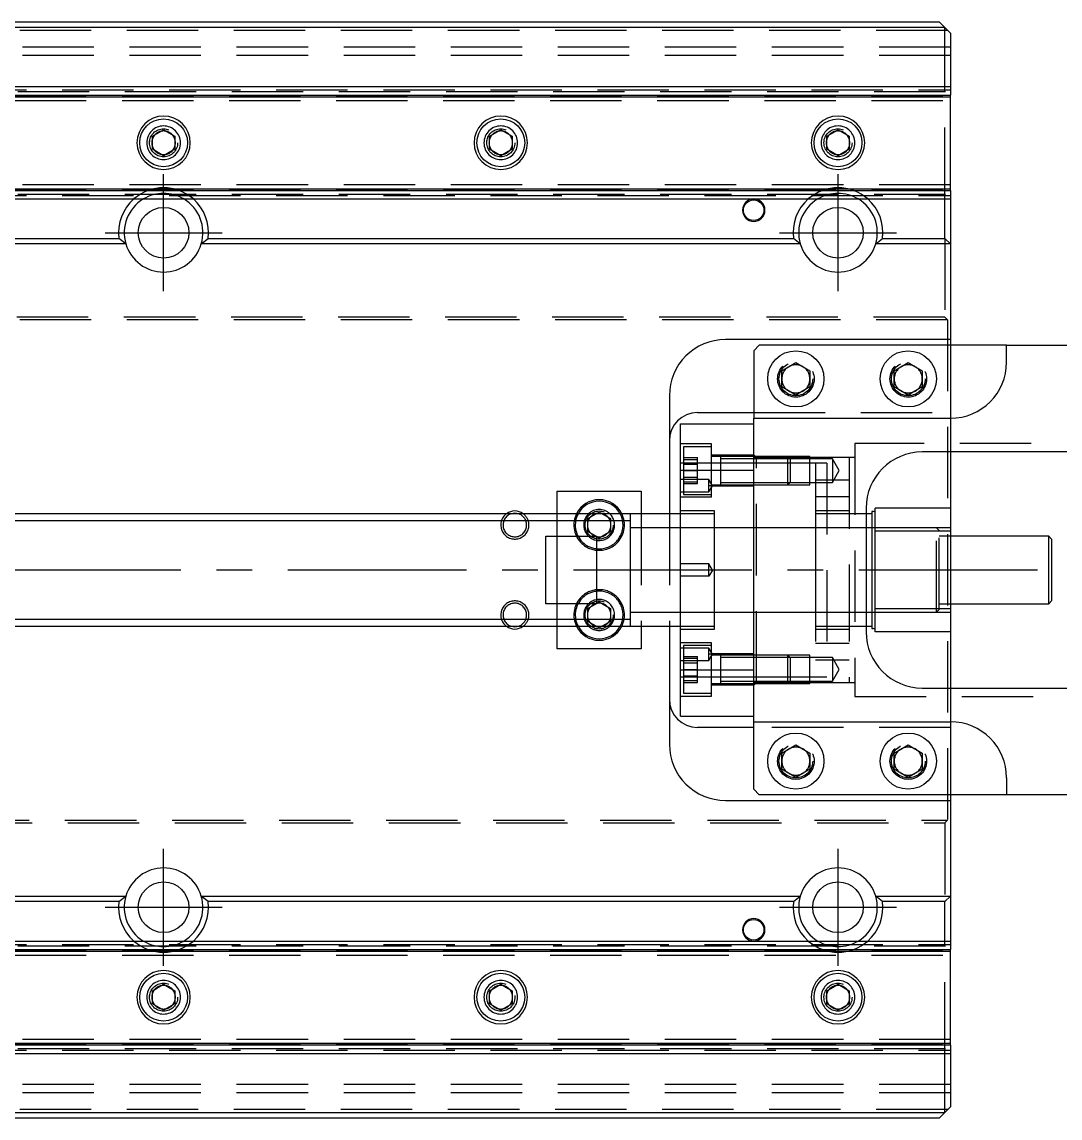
# Model space of a CAD drawing. Extents: x -20 to 822, y -346 to 120.
# Drawn here: x 354.8 to 539.5, y -97.5 to 97.5 of the extents above; entities that cross this region are included whole.
import ezdxf

# ---------------------------------------------------------------- set-up
doc = ezdxf.new("R2010")
doc.units = 0
doc.linetypes.add('CENTER', pattern=[50.8, 31.75, -6.35, 6.35, -6.35])
doc.linetypes.add('DASHED', pattern=[19.05, 12.7, -6.35])
doc.layers.get('0').update_dxf_attribs({"linetype": 'CONTINUOUS'})
doc.layers.add('CENTER', color=1, linetype='CENTER')

msp = doc.modelspace()

# ---------------------------------------------------------------- linework, layer by layer
at = {"color": 7, "linetype": 'CONTINUOUS'}
for p, q in [((335, 97.5), (518, 97.5)), ((519, 96.5), (518, 97.5)), ((519, 96.5), (335, 96.5)), ((520, 95.5), (519, 96.5)), ((519, 86), (519, 96.5)), ((520, 95.5), (520, 86)), ((335, 86), (520, 86)), ((520, 86), (520, 84.48)), ((342.27, 84.48), (520, 84.48)), ((342.95, 84.2), (520, 84.2)), ((520, 84.2), (520, 84.48)), ((520, 67.8), (520, 84.2)), ((378, 77.15), (380, 78.31)), ((380, 78.31), (382, 77.15)), ((438, 77.15), (440, 78.31)), ((440, 78.31), (442, 77.15)), ((498, 77.15), (500, 78.31)), ((500, 78.31), (502, 77.15)), ((378, 74.85), (378, 77.15)), ((382, 77.15), (382, 74.85)), ((438, 74.85), (438, 77.15)), ((442, 77.15), (442, 74.85)), ((498, 74.85), (498, 77.15)), ((502, 77.15), (502, 74.85)), ((380, 73.69), (378, 74.85)), ((382, 74.85), (380, 73.69)), ((440, 73.69), (438, 74.85)), ((442, 74.85), (440, 73.69)), ((500, 73.69), (498, 74.85)), ((502, 74.85), (500, 73.69)), ((335, 67.8), (520, 67.8)), ((335, 67.52), (520, 67.52)), ((520, 67.52), (520, 67.8)), ((520, 67.52), (520, 66)), ((335, 66), (520, 66)), ((519, 59), (519, 66)), ((520, 66), (520, 58)), ((335, 59), (372.06, 59)), ((373.29, 58), (372.06, 59)), ((386.71, 58), (387.94, 59)), ((387.94, 59), (492.06, 59)), ((493.29, 58), (492.06, 59)), ((506.71, 58), (507.94, 59)), ((507.94, 59), (519, 59)), ((519, 59), (520, 58)), ((373.29, 58), (335, 58)), ((493.29, 58), (386.71, 58)), ((520, 58), (506.71, 58)), ((520, 58), (520, 41)), ((520, 41), (480, 41)), ((520, 41), (520, 40)), ((486, 40), (485, 39)), ((530, 40), (486, 40)), ((530, 40), (563.5, 40)), ((530, 37), (530, 40)), ((485, 39), (485, 27)), ((490, 35.44), (492.5, 36.89)), ((490, 32.56), (490, 35.44)), ((492.5, 36.89), (495, 35.44)), ((495, 35.44), (495, 32.56)), ((510, 35.44), (512.5, 36.89)), ((510, 32.56), (510, 35.44)), ((512.5, 36.89), (515, 35.44)), ((515, 35.44), (515, 32.56)), ((492.5, 31.11), (490, 32.56)), ((495, 32.56), (492.5, 31.11)), ((512.5, 31.11), (510, 32.56)), ((515, 32.56), (512.5, 31.11)), ((470, 31), (470, 10)), ((475, 28), (485, 28)), ((472, 17.78), (472, 26)), ((472, 26), (485, 26)), ((485, 27), (520, 27)), ((485, 17.78), (485, 27)), ((555.5, 21), (515, 21)), ((520, 21), (520, 11)), ((472, 17.78), (485, 17.78)), ((472, -17.78), (472, 17.78)), ((485, -17.78), (485, 17.78)), ((485, -17.78), (485, 17.78)), ((450, 14), (465, 14)), ((450, 10), (450, 14)), ((465, 14), (465, 10)), ((463, 10), (335, 10)), ((456.96, 10), (457.5, 10.31)), ((457.5, 10.31), (458.04, 10)), ((472, 10), (463, 10)), ((463, 10), (463, -10)), ((463, 10), (463, -10)), ((505, 11), (505, -11)), ((506, 10), (505, 10)), ((506.31, 10.38), (506, 10.38)), ((506, 10.38), (506, 0)), ((506.63, 6.93), (506.63, 11)), ((520, 11), (506.63, 11)), ((520, 11), (520, 6.93)), ((448, -6), (448, 6)), ((448, 6), (457, 6)), ((457, 6), (457, -6)), ((506.63, -6.93), (506.63, 6.93)), ((520, 6.93), (506.63, 6.93)), ((520, 6.93), (520, -6.93)), ((537.5, 6), (520, 6)), ((538, 5.5), (537.5, 6)), ((537.5, -6), (537.5, 6)), ((538, 5.5), (538, -5.5)), ((506, 0), (506, -10.38)), ((537.5, -6), (538, -5.5)), ((457, -6), (448, -6)), ((506.63, -11), (506.63, -6.93)), ((520, -6.93), (506.63, -6.93)), ((520, -6), (537.5, -6)), ((520, -6.93), (520, -11)), ((335, -10), (463, -10)), ((450, -14), (450, -10)), ((457.5, -10.31), (456.96, -10)), ((458.04, -10), (457.5, -10.31)), ((463, -10), (472, -10)), ((465, -10), (465, -14)), ((470, -10), (470, -31)), ((505, -10), (506, -10)), ((506, -10.38), (506.31, -10.38)), ((520, -11), (506.63, -11)), ((520, -11), (520, -21)), ((465, -14), (450, -14)), ((472, -17.78), (485, -17.78)), ((472, -26), (472, -17.78)), ((485, -27), (485, -17.78)), ((515, -21), (555.5, -21)), ((472, -26), (485, -26)), ((485, -39), (485, -27)), ((485, -27), (520, -27)), ((485, -28), (475, -28)), ((490, -32.56), (492.5, -31.11)), ((492.5, -31.11), (495, -32.56)), ((510, -32.56), (512.5, -31.11)), ((512.5, -31.11), (515, -32.56)), ((490, -35.44), (490, -32.56)), ((495, -32.56), (495, -35.44)), ((510, -35.44), (510, -32.56)), ((515, -32.56), (515, -35.44)), ((492.5, -36.89), (490, -35.44)), ((495, -35.44), (492.5, -36.89)), ((512.5, -36.89), (510, -35.44)), ((515, -35.44), (512.5, -36.89)), ((530, -37), (530, -40)), ((485, -39), (486, -40)), ((530, -40), (486, -40)), ((520, -40), (520, -41)), ((563.5, -40), (530, -40)), ((480, -41), (520, -41)), ((520, -41), (520, -58)), ((335, -58), (373.29, -58)), ((372.06, -59), (373.29, -58)), ((386.71, -58), (493.29, -58)), ((387.94, -59), (386.71, -58)), ((492.06, -59), (493.29, -58)), ((506.71, -58), (520, -58)), ((507.94, -59), (506.71, -58)), ((520, -58), (519, -59)), ((520, -58), (520, -66)), ((372.06, -59), (335, -59)), ((492.06, -59), (387.94, -59)), ((519, -59), (507.94, -59)), ((519, -66), (519, -59)), ((335, -66), (520, -66)), ((520, -66), (520, -67.52)), ((335, -67.52), (520, -67.52)), ((335, -67.8), (520, -67.8)), ((520, -67.8), (520, -67.52)), ((520, -84.2), (520, -67.8)), ((378, -74.85), (380, -73.69)), ((380, -73.69), (382, -74.85)), ((438, -74.85), (440, -73.69)), ((440, -73.69), (442, -74.85)), ((498, -74.85), (500, -73.69)), ((500, -73.69), (502, -74.85)), ((378, -77.15), (378, -74.85)), ((382, -74.85), (382, -77.15)), ((438, -77.15), (438, -74.85)), ((442, -74.85), (442, -77.15)), ((498, -77.15), (498, -74.85)), ((502, -74.85), (502, -77.15)), ((380, -78.31), (378, -77.15)), ((382, -77.15), (380, -78.31)), ((440, -78.31), (438, -77.15)), ((442, -77.15), (440, -78.31)), ((500, -78.31), (498, -77.15)), ((502, -77.15), (500, -78.31)), ((342.27, -84.48), (520, -84.48)), ((342.95, -84.2), (520, -84.2)), ((520, -84.48), (520, -84.2)), ((520, -84.48), (520, -86)), ((335, -86), (520, -86)), ((519, -96.5), (519, -86)), ((520, -86), (520, -95.5)), ((519, -96.5), (520, -95.5)), ((335, -96.5), (519, -96.5)), ((518, -97.5), (335, -97.5)), ((518, -97.5), (519, -96.5))]:
    msp.add_line(p, q, dxfattribs=at)
at = {"color": 3, "linetype": 'DASHED'}
for p, q in [((519.5, 96), (324.8, 96)), ((520, 93), (0, 93)), ((520, 91.5), (0, 91.5)), ((519, 66), (519, 86)), ((0, 85.4), (520, 85.4)), ((334.5, 84.42), (520, 84.42)), ((335, 85.15), (520, 85.15)), ((334.5, 83.5), (520, 83.5)), ((377.5, 76), (377.53, 76.41)), ((437.5, 76), (437.53, 76.41)), ((497.5, 76), (497.53, 76.37)), ((520, 68.5), (334.5, 68.5)), ((0, 66.6), (520, 66.6)), ((334.5, 67.58), (520, 67.58)), ((335, 66.85), (520, 66.85)), ((519, 59), (519, 45)), ((519, 45), (1, 45)), ((519.5, 44.5), (519, 45)), ((519.5, 44.5), (0.5, 44.5)), ((519.5, 44.5), (519.5, -44.5)), ((520, 40), (520, 28)), ((489.5, 34), (489.52, 34.35)), ((509.5, 34), (509.52, 34.35)), ((485, 28), (520, 28)), ((520, 28), (520, 27)), ((485, 17.78), (485, 26)), ((520, 27), (520, 21)), ((477.5, 22.43), (472, 22.43)), ((477.5, 21.93), (472.5, 21.93)), ((472.5, 21.93), (472.5, 17.68)), ((477.5, 12.93), (477.5, 22.43)), ((572.5, 22.5), (503, 22.5)), ((503, 22.5), (503, -22.5)), ((472.5, 19.99), (475, 19.99)), ((472.5, 19.68), (475, 19.68)), ((475, 18.83), (475, 19.99)), ((485, 20.43), (477.5, 20.43)), ((479.1, 20.18), (477.5, 20.18)), ((479.1, 20.18), (479.09, 20.18)), ((479.1, 20.18), (479.1, 15.18)), ((485, 20.18), (479.1, 20.18)), ((479.1, 20.18), (479.1, 20.18)), ((479.1, 20.18), (479.1, 17.83)), ((485, 19.78), (479.1, 19.78)), ((485.5, 20), (485, 20.5)), ((491.1, 20.18), (485, 20.18)), ((491.1, 20.18), (485, 20.18)), ((485.5, 20), (485, 20)), ((491.5, 19.78), (485, 19.78)), ((491.28, 20), (485.5, 20)), ((485.5, -20), (485.5, 20)), ((491.5, 19.78), (491.1, 20.18)), ((495, 20.18), (491.1, 20.18)), ((491.1, 17.68), (491.1, 20.18)), ((495, 20), (491.28, 20)), ((495, 19.78), (491.5, 19.78)), ((491.5, 19.78), (491.5, 17.68)), ((495, 15.18), (495, 20.18)), ((502, 20), (495, 20)), ((499, 19.78), (495, 19.78)), ((500.21, 17.68), (499, 19.78)), ((499, 19.78), (499, 17.68)), ((503, 20), (502, 20)), ((502, 20), (502, 0)), ((472.5, 19), (472, 19)), ((477.5, 19), (472.5, 19)), ((472.5, 18.83), (475, 18.83)), ((472.5, 17.68), (475, 17.68)), ((472.5, 17.68), (472.5, 13.43)), ((475, 16.52), (475, 18.83)), ((479.1, 19), (477.5, 19)), ((485, 19), (479.1, 19)), ((479.1, 17.83), (479.1, 17.55)), ((491.5, 19), (485, 19)), ((491.1, 15.18), (491.1, 17.68)), ((495, 19), (491.5, 19)), ((491.5, 17.68), (491.5, 15.58)), ((496, 19), (495, 19)), ((498, 19), (496, 19)), ((496, 19), (496, 0)), ((498, 19), (498, 0)), ((499, 15.58), (500.21, 17.68)), ((499, 17.68), (499, 15.58)), ((477, 16.1), (472, 16.1)), ((472.5, 16.52), (475, 16.52)), ((472.5, 15.68), (475, 15.68)), ((475, 15.37), (475, 16.52)), ((477.66, 15), (477, 16.1)), ((477, 15), (477, 16.1)), ((479.1, 17.55), (479.1, 15.91)), ((479.1, 15.91), (479.1, 15.18)), ((498, 16), (496, 16)), ((502, 16), (498, 16)), ((472, 13.9), (477, 13.9)), ((472.5, 15.37), (475, 15.37)), ((477, 13.9), (477.66, 15)), ((477, 13.9), (477, 15)), ((477.66, 15), (477, 15)), ((477.5, 15.18), (479.1, 15.18)), ((485, 14.93), (477.5, 14.93)), ((479.1, 15.58), (485, 15.58)), ((479.09, 15.18), (485, 15.18)), ((485, 15.58), (491.5, 15.58)), ((485, 15.18), (491.1, 15.18)), ((485, 15.18), (491.1, 15.18)), ((491.1, 15.18), (491.5, 15.58)), ((491.1, 15.18), (495, 15.18)), ((491.5, 15.58), (495, 15.58)), ((495, 15.58), (499, 15.58)), ((477.5, 12.93), (472, 12.93)), ((472.5, 13.43), (477.5, 13.43)), ((502, 13), (496, 13)), ((450, 5), (450, 10)), ((455.5, 9.15), (456.96, 10)), ((458.04, 10), (459.5, 9.15)), ((465, 10), (465, -10)), ((470, 10), (470, -10)), ((478, 10.5), (472, 10.5)), ((478, 10), (472, 10)), ((478, 0), (478, 10.5)), ((502, 10.5), (496, 10.5)), ((502, 10), (496, 10)), ((496, 10), (496, 0)), ((505, 10), (502, 10)), ((455, 8), (455.01, 8.25)), ((455.5, 6.85), (455.5, 9.15)), ((459.5, 9.15), (459.5, 6.85)), ((457, 5.98), (455.5, 6.85)), ((457.5, 5.69), (457, 5.98)), ((459.5, 6.85), (457.5, 5.69)), ((472, 7.5), (463, 7.5)), ((478, 7.5), (472, 7.5)), ((485, 7.5), (478, 7.5)), ((496, 7.5), (485, 7.5)), ((502, 7.5), (496, 7.5)), ((505, 7.5), (502, 7.5)), ((506, 7.5), (505, 7.5)), ((506.63, 7.5), (506, 7.5)), ((517.5, 7.5), (506.63, 7.5)), ((518, 7), (517.5, 7.5)), ((517.5, -7.5), (517.5, 7.5)), ((520, 7.5), (517.5, 7.5)), ((518, -7), (518, 7)), ((520, 6), (518, 6)), ((450, -5), (450, 5)), ((477, 1.1), (472, 1.1)), ((477.66, 0), (477, 1.1)), ((477, -1.1), (477, 1.1)), ((477.66, 0), (477, -1.1)), ((478, -10.5), (478, 0)), ((496, 0), (496, -19)), ((496, 0), (496, -10)), ((498, 0), (498, -19)), ((502, 0), (502, -20)), ((477, -1.1), (472, -1.1)), ((450, -10), (450, -5)), ((457, -5.98), (457.5, -5.69)), ((457.5, -5.69), (459.5, -6.85)), ((455, -8), (455.01, -7.75)), ((455.5, -6.85), (457, -5.98)), ((455.5, -9.15), (455.5, -6.85)), ((459.5, -6.85), (459.5, -9.15)), ((463, -7.5), (472, -7.5)), ((472, -7.5), (478, -7.5)), ((478, -7.5), (485, -7.5)), ((485, -7.5), (496, -7.5)), ((496, -7.5), (502, -7.5)), ((502, -7.5), (505, -7.5)), ((505, -7.5), (506, -7.5)), ((506, -7.5), (506.63, -7.5)), ((506.63, -7.5), (517.5, -7.5)), ((517.5, -7.5), (518, -7)), ((517.5, -7.5), (520, -7.5)), ((518, -6), (520, -6)), ((456.96, -10), (455.5, -9.15)), ((459.5, -9.15), (458.04, -10)), ((472, -10), (478, -10)), ((472, -10.5), (478, -10.5)), ((496, -10), (502, -10)), ((496, -10.5), (502, -10.5)), ((502, -10), (505, -10)), ((477.5, -12.93), (472, -12.93)), ((477.5, -13.43), (472.5, -13.43)), ((472.5, -13.43), (472.5, -21.93)), ((477.5, -17.68), (477.5, -12.93)), ((496, -13), (502, -13)), ((477, -13.9), (472, -13.9)), ((472.5, -15.37), (475, -15.37)), ((475, -15.68), (475, -15.37)), ((477.66, -15), (477, -13.9)), ((477, -15), (477, -13.9)), ((477.66, -15), (477, -15)), ((477, -16.1), (477.66, -15)), ((477.66, -15), (477, -15)), ((477, -16.1), (477, -15)), ((485, -14.93), (477.5, -14.93)), ((479.1, -15.18), (477.5, -15.18)), ((485, -15.18), (479.09, -15.18)), ((479.1, -15.18), (479.1, -20.18)), ((479.1, -15.18), (479.1, -20.18)), ((485, -15.58), (479.1, -15.58)), ((491.1, -15.18), (485, -15.18)), ((491.1, -15.18), (485, -15.18)), ((491.5, -15.58), (485, -15.58)), ((491.5, -15.58), (491.1, -15.18)), ((495, -15.18), (491.1, -15.18)), ((491.1, -20.18), (491.1, -15.18)), ((495, -15.58), (491.5, -15.58)), ((491.5, -15.58), (491.5, -19.78)), ((495, -20.18), (495, -15.18)), ((499, -15.58), (495, -15.58)), ((500.21, -17.68), (499, -15.58)), ((499, -15.58), (499, -19.78)), ((472, -16.1), (477, -16.1)), ((472.5, -15.68), (475, -15.68)), ((472.5, -16.52), (475, -16.52)), ((475, -17.68), (475, -15.68)), ((496, -16), (498, -16)), ((498, -16), (502, -16)), ((472, -19), (472.5, -19)), ((472.5, -17.68), (475, -17.68)), ((472.5, -18.83), (475, -18.83)), ((472.5, -19), (477.5, -19)), ((475, -19.68), (475, -17.68)), ((477.5, -22.43), (477.5, -17.68)), ((477.5, -19), (479.1, -19)), ((479.1, -19), (485, -19)), ((485, -26), (485, -17.78)), ((485, -19), (491.5, -19)), ((491.5, -19), (495, -19)), ((495, -19), (496, -19)), ((496, -19), (498, -19)), ((499, -19.78), (500.21, -17.68)), ((472.5, -19.68), (475, -19.68)), ((472.5, -19.99), (475, -19.99)), ((475, -19.99), (475, -19.68)), ((477.5, -20.18), (479.1, -20.18)), ((477.5, -20.43), (485, -20.43)), ((479.1, -19.78), (485, -19.78)), ((479.1, -20.18), (479.1, -20.18)), ((479.1, -20.18), (485, -20.18)), ((479.09, -20.18), (479.1, -20.18)), ((485, -19.78), (491.5, -19.78)), ((485, -20), (485.5, -20)), ((485, -20.5), (485.5, -20)), ((485, -20.18), (491.1, -20.18)), ((485, -20.18), (491.1, -20.18)), ((485.5, -20), (491.28, -20)), ((491.1, -20.18), (491.5, -19.78)), ((491.1, -20.18), (495, -20.18)), ((491.28, -20), (495, -20)), ((491.5, -19.78), (495, -19.78)), ((495, -19.78), (499, -19.78)), ((495, -20), (502, -20)), ((502, -20), (503, -20)), ((520, -21), (520, -27)), ((472, -22.43), (477.5, -22.43)), ((472.5, -21.93), (477.5, -21.93)), ((503, -22.5), (572.5, -22.5)), ((520, -27), (520, -28)), ((520, -28), (485, -28)), ((520, -28), (520, -40)), ((489.5, -34), (489.52, -33.65)), ((509.5, -34), (509.52, -33.65)), ((0.5, -44.5), (519.5, -44.5)), ((519, -45), (519.5, -44.5)), ((1, -45), (519, -45)), ((519, -45), (519, -59)), ((519, -86), (519, -66)), ((0, -66.6), (520, -66.6)), ((334.5, -67.58), (520, -67.58)), ((335, -66.85), (520, -66.85)), ((334.5, -68.5), (520, -68.5)), ((377.5, -76), (377.53, -75.59)), ((442.48, -75.71), (442.5, -76)), ((497.5, -76), (497.53, -75.59)), ((520, -83.5), (334.5, -83.5)), ((0, -85.4), (520, -85.4)), ((334.5, -84.42), (520, -84.42)), ((335, -85.15), (520, -85.15)), ((520, -91.5), (0, -91.5)), ((520, -93), (0, -93)), ((519.5, -96), (324.8, -96))]:
    msp.add_line(p, q, dxfattribs=at)
at = {"color": 3, "linetype": 'CONTINUOUS'}
for p, q in [((463, 8.75), (335, 8.75)), ((335, -8.75), (463, -8.75))]:
    msp.add_line(p, q, dxfattribs=at)
at = {"color": 7, "linetype": 'CONTINUOUS'}
for centre, radius in [((380, 76), 4.25), ((440, 76), 4.25), ((500, 76), 4.25), ((380, 60), 4.5), ((500, 60), 4.5), ((492.5, 34), 5), ((512.5, 34), 5), ((492.5, -34), 5), ((512.5, -34), 5), ((380, -60), 4.5), ((500, -60), 4.5), ((380, -76), 4.25), ((440, -76), 4.25), ((500, -76), 4.25)]:
    msp.add_circle(centre, radius, dxfattribs=at)
at = {"color": 3, "linetype": 'DASHED'}
for centre, radius in [((380, 76), 2.5), ((440, 76), 2.5), ((500, 76), 2.5), ((492.5, 34), 3.25), ((512.5, 34), 3.25), ((492.5, 34), 3), ((512.5, 34), 3), ((457.5, 8), 2.5), ((457.5, -8), 2.5), ((492.5, -34), 3.25), ((492.5, -34), 3), ((512.5, -34), 3.25), ((512.5, -34), 3), ((380, -76), 2.5), ((440, -76), 2.5), ((500, -76), 2.5)]:
    msp.add_circle(centre, radius, dxfattribs=at)
at = {"color": 3, "linetype": 'CONTINUOUS'}
for centre in [(485, 64), (485, -64)]:
    msp.add_circle(centre, 1.83, dxfattribs=at)
at = {"color": 7, "linetype": 'CONTINUOUS'}
for centre, radius, start, end in [((380, 76), 4.75, 0, 180), ((440, 76), 4.75, 0, 180), ((500, 76), 4.75, 0, 180), ((380, 76), 4.75, 180, 0), ((440, 76), 4.75, 180, 0), ((500, 76), 4.75, 180, 0), ((380, 60), 8, 131.4096, 187.1808), ((380, 60), 7, 121.0027, 196.6015), ((380, 60), 7, 343.3985, 58.9973), ((380, 60), 8, 352.8192, 48.5904), ((485, 64), 2, 180, 90), ((485, 64), 2, 90, 180), ((500, 60), 8, 131.4096, 187.1808), ((500, 60), 7, 121.0027, 196.6015), ((500, 60), 7, 343.3985, 58.9973), ((500, 60), 8, 352.8192, 48.5904), ((380, 60), 7, 196.6015, 343.3985), ((500, 60), 7, 196.6015, 343.3985), ((480, 31), 10, 90, 180), ((520, 37), 10, 270, 0), ((475, 23), 5, 90, 180), ((515, 11), 10, 90, 180), ((457.5, 8), 4.5, 90, 153.6122), ((457.5, 8), 4.25, 28.0725, 151.9275), ((457.5, 8), 4.5, 26.3878, 90), ((442.5, 8), 2.1, 72.2472, 107.7528), ((506.31, 10.69), 0.312, 270, 0), ((442.5, -8), 2.1, 252.2472, 287.7528), ((457.5, -8), 4.5, 206.3878, 333.6122), ((457.5, -8), 4.25, 208.0725, 331.9275), ((515, -11), 10, 180, 270), ((506.31, -10.69), 0.312, 0, 90), ((475, -23), 5, 180, 270), ((520, -37), 10, 0, 90), ((480, -31), 10, 180, 270), ((380, -60), 7, 16.6015, 163.3985), ((500, -60), 7, 16.6015, 163.3985), ((380, -60), 7, 163.3985, 238.9973), ((380, -60), 7, 301.0027, 16.6015), ((500, -60), 7, 163.3985, 238.9973), ((500, -60), 7, 301.0027, 16.6015), ((380, -60), 8, 172.8192, 228.5904), ((380, -60), 8, 311.4096, 7.1808), ((500, -60), 8, 172.8192, 228.5904), ((500, -60), 8, 311.4096, 7.1808), ((485, -64), 2, 270, 180), ((485, -64), 2, 180, 270), ((380, -76), 4.75, 0, 180), ((440, -76), 4.75, 0, 180), ((500, -76), 4.75, 0, 180), ((380, -76), 4.75, 180, 0), ((440, -76), 4.75, 180, 0), ((500, -76), 4.75, 180, 0)]:
    msp.add_arc(centre, radius, start, end, dxfattribs=at)
at = {"color": 3, "linetype": 'DASHED'}
for centre, radius, start, end in [((380, 76), 3, 0, 180), ((380, 76), 2.1, 102.2472, 137.7528), ((380, 76), 2.1, 77.7528, 102.2472), ((380, 76), 2.1, 42.2472, 77.7528), ((440, 76), 3, 0, 180), ((440, 76), 2.1, 102.2472, 137.7528), ((440, 76), 2.1, 77.7528, 102.2472), ((440, 76), 2.1, 42.2472, 77.7528), ((500, 76), 3, 0, 180), ((500, 76), 2.1, 102.2472, 137.7528), ((500, 76), 2.1, 77.7528, 102.2472), ((500, 76), 2.1, 42.2472, 77.7528), ((380, 76), 2.1, 162.2472, 180), ((380, 76), 2.1, 137.7528, 162.2472), ((380, 76), 2.1, 17.7528, 42.2472), ((380, 76), 2.1, 342.2472, 17.7528), ((440, 76), 2.1, 162.2472, 180), ((440, 76), 2.1, 137.7528, 162.2472), ((440, 76), 2.1, 17.7528, 42.2472), ((440, 76), 2.1, 342.2472, 17.7528), ((500, 76), 2.1, 162.2472, 180), ((500, 76), 2.1, 137.7528, 162.2472), ((500, 76), 2.1, 17.7528, 42.2472), ((500, 76), 2.1, 342.2472, 17.7528), ((380, 76), 3, 180, 0), ((380, 76), 2.1, 180, 197.7528), ((380, 76), 2.1, 197.7528, 222.2472), ((380, 76), 2.1, 222.2472, 257.7528), ((380, 76), 2.1, 282.2472, 317.7528), ((380, 76), 2.1, 317.7528, 342.2472), ((440, 76), 3, 180, 0), ((440, 76), 2.1, 180, 197.7528), ((440, 76), 2.1, 197.7528, 222.2472), ((440, 76), 2.1, 222.2472, 257.7528), ((440, 76), 2.1, 282.2472, 317.7528), ((440, 76), 2.1, 317.7528, 342.2472), ((500, 76), 3, 180, 0), ((500, 76), 2.1, 180, 197.7528), ((500, 76), 2.1, 197.7528, 222.2472), ((500, 76), 2.1, 222.2472, 257.7528), ((500, 76), 2.1, 282.2472, 317.7528), ((500, 76), 2.1, 317.7528, 342.2472), ((380, 76), 2.1, 257.7528, 282.2472), ((440, 76), 2.1, 257.7528, 282.2472), ((500, 76), 2.1, 257.7528, 282.2472), ((380, 60), 8, 48.5904, 131.4096), ((380, 60), 7, 58.9973, 121.0027), ((500, 60), 8, 48.5904, 131.4096), ((500, 60), 7, 58.9973, 121.0027), ((492.5, 34), 2.5, 120, 180), ((492.5, 34), 2.5, 60, 120), ((492.5, 34), 2.5, 0, 60), ((512.5, 34), 2.5, 120, 180), ((512.5, 34), 2.5, 60, 120), ((512.5, 34), 2.5, 0, 60), ((492.5, 34), 2.5, 180, 240), ((492.5, 34), 2.5, 300, 0), ((512.5, 34), 2.5, 180, 240), ((512.5, 34), 2.5, 300, 0), ((492.5, 34), 2.5, 240, 300), ((512.5, 34), 2.5, 240, 300), ((442.5, 8), 2.5, 126.8699, 0), ((442.5, 8), 2.1, 107.7528, 0), ((442.5, 8), 2.1, 0, 72.2472), ((442.5, 8), 2.5, 0, 53.1301), ((457.5, 8), 4.5, 153.6122, 221.8103), ((457.5, 8), 4.25, 151.9275, 224.9009), ((457.5, 8), 2.75, 133.3418, 259.5243), ((457.5, 8), 2.75, 46.6582, 133.3418), ((457.5, 8), 2.1, 107.7528, 137.7528), ((457.5, 8), 2.1, 102.2472, 107.7528), ((457.5, 8), 2.1, 77.7528, 102.2472), ((457.5, 8), 2.75, 270, 46.6582), ((457.5, 8), 2.1, 72.2472, 77.7528), ((457.5, 8), 2.1, 42.2472, 72.2472), ((457.5, 8), 4.5, 318.1897, 26.3878), ((457.5, 8), 4.25, 0, 28.0725), ((457.5, 8), 2.1, 162.2472, 180), ((457.5, 8), 2.1, 180, 197.7528), ((457.5, 8), 2.1, 137.7528, 162.2472), ((457.5, 8), 2.1, 17.7528, 42.2472), ((457.5, 8), 2.1, 342.2472, 17.7528), ((457.5, 8), 4.25, 315.0991, 0), ((457.5, 8), 2.1, 197.7528, 222.2472), ((457.5, 8), 2.1, 222.2472, 256.2259), ((457.5, 8), 2.1, 256.2259, 257.7528), ((457.5, 8), 2.1, 257.7528, 282.2472), ((457.5, 8), 2.1, 282.2472, 317.7528), ((457.5, 8), 2.1, 317.7528, 342.2472), ((457.5, 8), 4.5, 221.8103, 263.6206), ((457.5, 8), 4.25, 224.9009, 263.2437), ((457.5, 8), 2.75, 259.5243, 270), ((457.5, 8), 4.5, 263.6206, 318.1897), ((457.5, 8), 4.25, 263.2437, 315.0991), ((457.5, -8), 4.5, 96.3794, 138.1897), ((457.5, -8), 4.25, 96.7563, 135.0991), ((457.5, -8), 4.5, 90, 96.3794), ((457.5, -8), 4.25, 44.9009, 96.7563), ((457.5, -8), 4.5, 41.8103, 90), ((442.5, -8), 2.5, 0, 233.1301), ((457.5, -8), 4.5, 138.1897, 206.3878), ((457.5, -8), 4.25, 135.0991, 208.0725), ((457.5, -8), 2.75, 100.4757, 226.6582), ((457.5, -8), 2.75, 313.3418, 100.4757), ((457.5, -8), 4.25, 0, 44.9009), ((457.5, -8), 4.5, 333.6122, 41.8103), ((442.5, -8), 2.1, 0, 252.2472), ((457.5, -8), 2.1, 162.2472, 180), ((457.5, -8), 2.1, 137.7528, 162.2472), ((457.5, -8), 2.1, 103.7741, 137.7528), ((457.5, -8), 2.1, 102.2472, 103.7741), ((457.5, -8), 2.1, 77.7528, 102.2472), ((457.5, -8), 2.1, 42.2472, 77.7528), ((457.5, -8), 2.1, 17.7528, 42.2472), ((457.5, -8), 2.1, 342.2472, 17.7528), ((442.5, -8), 2.1, 287.7528, 0), ((442.5, -8), 2.5, 306.8699, 0), ((457.5, -8), 2.1, 180, 197.7528), ((457.5, -8), 2.1, 197.7528, 222.2472), ((457.5, -8), 2.1, 222.2472, 252.2472), ((457.5, -8), 2.1, 287.7528, 317.7528), ((457.5, -8), 2.1, 317.7528, 342.2472), ((457.5, -8), 4.25, 331.9275, 0), ((457.5, -8), 2.75, 226.6582, 270), ((457.5, -8), 2.1, 252.2472, 257.7528), ((457.5, -8), 2.1, 257.7528, 282.2472), ((457.5, -8), 2.75, 270, 313.3418), ((457.5, -8), 2.1, 282.2472, 287.7528), ((492.5, -34), 2.5, 120, 180), ((492.5, -34), 2.5, 60, 120), ((492.5, -34), 2.5, 0, 60), ((512.5, -34), 2.5, 120, 180), ((512.5, -34), 2.5, 60, 120), ((512.5, -34), 2.5, 0, 60), ((492.5, -34), 2.5, 180, 240), ((492.5, -34), 2.5, 300, 0), ((512.5, -34), 2.5, 180, 240), ((512.5, -34), 2.5, 300, 0), ((492.5, -34), 2.5, 240, 300), ((512.5, -34), 2.5, 240, 300), ((380, -60), 8, 228.5904, 311.4096), ((380, -60), 7, 238.9973, 301.0027), ((500, -60), 8, 228.5904, 311.4096), ((500, -60), 7, 238.9973, 301.0027), ((380, -76), 3, 0, 180), ((380, -76), 2.1, 102.2472, 137.7528), ((380, -76), 2.1, 77.7528, 102.2472), ((380, -76), 2.1, 42.2472, 77.7528), ((440, -76), 3, 0, 180), ((440, -76), 2.1, 102.2472, 137.7528), ((440, -76), 2.1, 77.7528, 102.2472), ((440, -76), 2.1, 42.2472, 77.7528), ((500, -76), 3, 0, 180), ((500, -76), 2.1, 102.2472, 137.7528), ((500, -76), 2.1, 77.7528, 102.2472), ((500, -76), 2.1, 42.2472, 77.7528), ((380, -76), 3, 180, 0), ((380, -76), 2.1, 162.2472, 180), ((380, -76), 2.1, 180, 197.7528), ((380, -76), 2.1, 137.7528, 162.2472), ((380, -76), 2.1, 17.7528, 42.2472), ((380, -76), 2.1, 342.2472, 17.7528), ((440, -76), 3, 180, 0), ((440, -76), 2.1, 162.2472, 180), ((440, -76), 2.1, 180, 197.7528), ((440, -76), 2.1, 137.7528, 162.2472), ((440, -76), 2.1, 17.7528, 42.2472), ((440, -76), 2.1, 342.2472, 17.7528), ((500, -76), 3, 180, 0), ((500, -76), 2.1, 162.2472, 180), ((500, -76), 2.1, 180, 197.7528), ((500, -76), 2.1, 137.7528, 162.2472), ((500, -76), 2.1, 17.7528, 42.2472), ((500, -76), 2.1, 342.2472, 17.7528), ((380, -76), 2.1, 197.7528, 222.2472), ((380, -76), 2.1, 222.2472, 257.7528), ((380, -76), 2.1, 282.2472, 317.7528), ((380, -76), 2.1, 317.7528, 342.2472), ((440, -76), 2.1, 197.7528, 222.2472), ((440, -76), 2.1, 222.2472, 257.7528), ((440, -76), 2.1, 282.2472, 317.7528), ((440, -76), 2.1, 317.7528, 342.2472), ((500, -76), 2.1, 197.7528, 222.2472), ((500, -76), 2.1, 222.2472, 257.7528), ((500, -76), 2.1, 282.2472, 317.7528), ((500, -76), 2.1, 317.7528, 342.2472), ((380, -76), 2.1, 257.7528, 282.2472), ((440, -76), 2.1, 257.7528, 282.2472), ((500, -76), 2.1, 257.7528, 282.2472)]:
    msp.add_arc(centre, radius, start, end, dxfattribs=at)
at = {"color": 3, "linetype": 'CONTINUOUS'}
for centre, start, end in [((442.5, 8), 53.1301, 126.8699), ((442.5, -8), 233.1301, 306.8699)]:
    msp.add_arc(centre, 2.5, start, end, dxfattribs=at)
at = {"layer": 'CENTER', "color": 1, "linetype": 'CENTER'}
for p, q in [((380, 49.6), (380, 70.4)), ((500, 49.6), (500, 70.4)), ((369.6, 60), (390.4, 60)), ((489.6, 60), (510.4, 60)), ((586.28, 0), (-7.58, 0)), ((380, -70.4), (380, -49.6)), ((500, -70.4), (500, -49.6)), ((369.6, -60), (390.4, -60)), ((489.6, -60), (510.4, -60))]:
    msp.add_line(p, q, dxfattribs=at)

doc.saveas('drawing.dxf')
